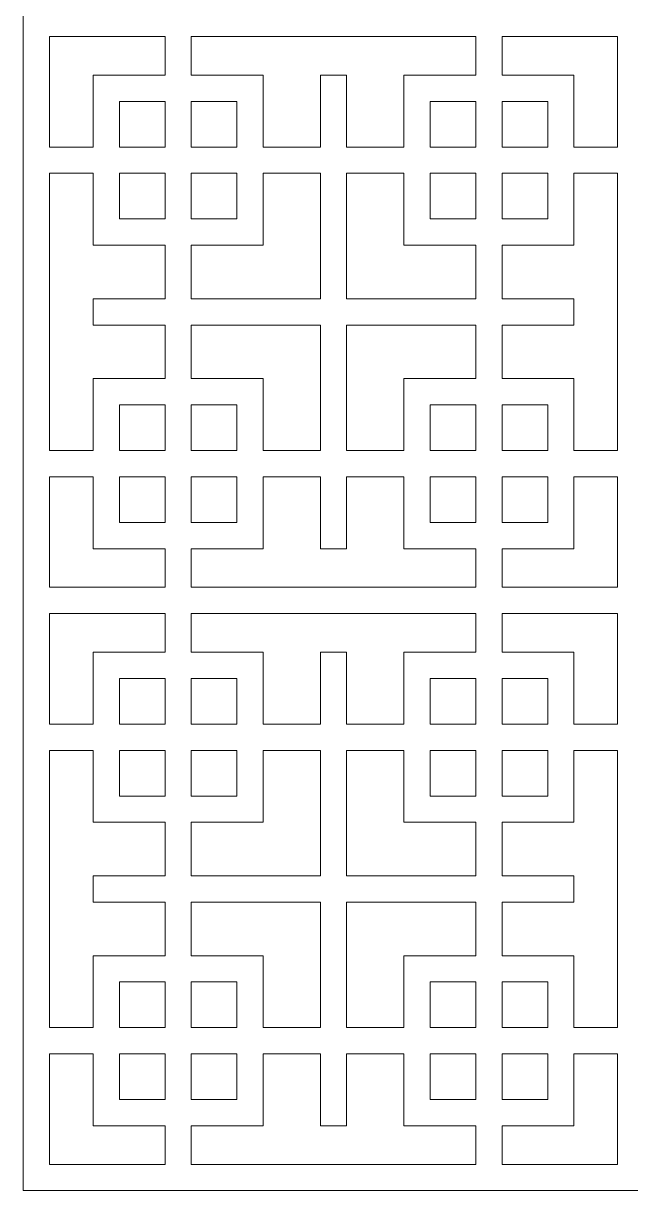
# Model space of a CAD drawing. Header units: centimetres. Extents: x -9.1 to 4.5, y -11.1 to 12.3.
# Drawn here: x -9.14 to -6.07, y -11.15 to -5.26 of the extents above; entities that cross this region are included whole.
import ezdxf

# ---------------------------------------------------------------- set-up
doc = ezdxf.new("R2010")
doc.units = ezdxf.units.CM
doc.header["$MEASUREMENT"] = 0
doc.layers.add('layer 1', color=7, linetype='Continuous')

msp = doc.modelspace()

# ---------------------------------------------------------------- linework, layer by layer
at = {"layer": 'layer 1', "color": 250, "lineweight": 9}
for points, knots in [([(-3.00204, -11.08839), (-3.00204, -11.08839), (-3.00204, -11.01742), (-3.00204, -11.01742), (-3.00204, -11.01742), (-3.00204, -11.01742), (-3.00204, -8.23555), (-3.00204, -8.23555), (-3.00204, -8.23555), (-3.00204, -8.23555), (-3.00204, -8.20024), (-3.00204, -8.20024), (-3.00204, -8.20024), (-3.00204, -8.20024), (-3.00204, -8.17408), (-3.00204, -8.17408), (-3.00204, -8.17408), (-3.00204, -8.17408), (-3.00204, -8.10311), (-3.00204, -8.10311), (-3.00204, -8.10311), (-3.00204, -8.10311), (-3.00204, -5.32124), (-3.00204, -5.32124), (-3.00204, -5.32124), (-3.00204, -5.32124), (-3.00204, -5.28593), (-3.00204, -5.28593), (-3.00204, -5.28593), (-3.00204, -5.28593), (-3.00204, -5.25977), (-3.00204, -5.25977), (-3.00204, -5.25977), (-3.00204, -5.25977), (-3.00204, -5.1888), (-3.00204, -5.1888), (-3.00204, -5.1888), (-3.00204, -5.1888), (-3.00204, -2.40694), (-3.00204, -2.40694), (-3.00204, -2.40694), (-3.00204, -2.40694), (-3.00204, -2.37162), (-3.00204, -2.37162), (-3.00204, -2.37162), (-3.00204, -2.37162), (-3.00204, -2.34547), (-3.00204, -2.34547), (-3.00204, -2.34547), (-3.00204, -2.34547), (-3.00204, -2.2745), (-3.00204, -2.2745), (-3.00204, -2.2745), (-3.00204, -2.2745), (-3.00204, 0.50737), (-3.00204, 0.50737), (-3.00204, 0.50737), (-3.00204, 0.50737), (-3.00204, 0.54268), (-3.00204, 0.54268), (-3.00204, 0.54268), (-3.00204, 0.54268), (-3.00204, 0.56884), (-3.00204, 0.56884), (-3.00204, 0.56884), (-3.00204, 0.56884), (-3.00204, 0.63981), (-3.00204, 0.63981), (-3.00204, 0.63981), (-3.00204, 0.63981), (-3.00204, 3.42168), (-3.00204, 3.42168), (-3.00204, 3.42168), (-3.00204, 3.42168), (-3.00204, 3.45699), (-3.00204, 3.45699), (-3.00204, 3.45699), (-3.00204, 3.45699), (-3.00204, 3.48315), (-3.00204, 3.48315), (-3.00204, 3.48315), (-3.00204, 3.48315), (-3.00204, 3.55412), (-3.00204, 3.55412), (-3.00204, 3.55412), (-3.00204, 3.55412), (-3.00204, 6.33599), (-3.00204, 6.33599), (-3.00204, 6.33599), (-3.00204, 6.33599), (-3.00204, 6.3713), (-3.00204, 6.3713), (-3.00204, 6.3713), (-3.00204, 6.3713), (-3.00204, 6.39745), (-3.00204, 6.39745), (-3.00204, 6.39745), (-3.00204, 6.39745), (-3.00204, 6.46843), (-3.00204, 6.46843), (-3.00204, 6.46843), (-3.00204, 6.46843), (-3.00204, 9.25029), (-3.00204, 9.25029), (-3.00204, 9.25029), (-3.00204, 9.25029), (-3.00204, 9.28561), (-3.00204, 9.28561), (-3.00204, 9.28561), (-3.00204, 9.28561), (-3.00204, 9.31176), (-3.00204, 9.31176), (-3.00204, 9.31176), (-3.00204, 9.31176), (-3.00204, 9.38273), (-3.00204, 9.38273), (-3.00204, 9.38273), (-3.00204, 9.38273), (-3.00204, 12.1646), (-3.00204, 12.1646), (-3.00204, 12.1646), (-3.00204, 12.1646), (-3.00204, 12.19991), (-3.00204, 12.19991), (-3.00204, 12.19991), (-3.00204, 12.19991), (-3.00204, 12.29704), (-3.00204, 12.29704), (-3.00204, 12.29704), (-3.00204, 12.29704), (-9.14166, 12.29704), (-9.14166, 12.29704), (-9.14166, 12.29704), (-9.14166, 12.29704), (-9.14166, 12.19991), (-9.14166, 12.19991), (-9.14166, 12.19991), (-9.14166, 12.19991), (-9.14166, 12.1646), (-9.14166, 12.1646), (-9.14166, 12.1646), (-9.14166, 12.1646), (-9.14166, 9.38273), (-9.14166, 9.38273), (-9.14166, 9.38273), (-9.14166, 9.38273), (-9.14166, 9.3638), (-9.14166, 9.3638), (-9.14166, 9.3638), (-9.14166, 9.3638), (-9.14166, 9.28561), (-9.14166, 9.28561), (-9.14166, 9.28561), (-9.14166, 9.28561), (-9.14166, 9.25029), (-9.14166, 9.25029), (-9.14166, 9.25029), (-9.14166, 9.25029), (-9.14166, 6.46843), (-9.14166, 6.46843), (-9.14166, 6.46843), (-9.14166, 6.46843), (-9.14166, 6.44949), (-9.14166, 6.44949), (-9.14166, 6.44949), (-9.14166, 6.44949), (-9.14166, 6.3713), (-9.14166, 6.3713), (-9.14166, 6.3713), (-9.14166, 6.3713), (-9.14166, 6.33599), (-9.14166, 6.33599), (-9.14166, 6.33599), (-9.14166, 6.33599), (-9.14166, 3.55412), (-9.14166, 3.55412), (-9.14166, 3.55412), (-9.14166, 3.55412), (-9.14166, 3.53518), (-9.14166, 3.53518), (-9.14166, 3.53518), (-9.14166, 3.53518), (-9.14166, 3.45699), (-9.14166, 3.45699), (-9.14166, 3.45699), (-9.14166, 3.45699), (-9.14166, 3.42168), (-9.14166, 3.42168), (-9.14166, 3.42168), (-9.14166, 3.42168), (-9.14166, 0.63981), (-9.14166, 0.63981), (-9.14166, 0.63981), (-9.14166, 0.63981), (-9.14166, 0.62088), (-9.14166, 0.62088), (-9.14166, 0.62088), (-9.14166, 0.62088), (-9.14166, 0.54268), (-9.14166, 0.54268), (-9.14166, 0.54268), (-9.14166, 0.54268), (-9.14166, 0.50737), (-9.14166, 0.50737), (-9.14166, 0.50737), (-9.14166, 0.50737), (-9.14166, -2.2745), (-9.14166, -2.2745), (-9.14166, -2.2745), (-9.14166, -2.2745), (-9.14166, -2.29343), (-9.14166, -2.29343), (-9.14166, -2.29343), (-9.14166, -2.29343), (-9.14166, -2.37162), (-9.14166, -2.37162), (-9.14166, -2.37162), (-9.14166, -2.37162), (-9.14166, -2.40694), (-9.14166, -2.40694), (-9.14166, -2.40694), (-9.14166, -2.40694), (-9.14166, -5.1888), (-9.14166, -5.1888), (-9.14166, -5.1888), (-9.14166, -5.1888), (-9.14166, -5.20774), (-9.14166, -5.20774), (-9.14166, -5.20774), (-9.14166, -5.20774), (-9.14166, -5.28593), (-9.14166, -5.28593), (-9.14166, -5.28593), (-9.14166, -5.28593), (-9.14166, -5.32124), (-9.14166, -5.32124), (-9.14166, -5.32124), (-9.14166, -5.32124), (-9.14166, -8.10311), (-9.14166, -8.10311), (-9.14166, -8.10311), (-9.14166, -8.10311), (-9.14166, -8.12204), (-9.14166, -8.12204), (-9.14166, -8.12204), (-9.14166, -8.12204), (-9.14166, -8.20024), (-9.14166, -8.20024), (-9.14166, -8.20024), (-9.14166, -8.20024), (-9.14166, -8.23555), (-9.14166, -8.23555), (-9.14166, -8.23555), (-9.14166, -8.23555), (-9.14166, -11.01742), (-9.14166, -11.01742), (-9.14166, -11.01742), (-9.14166, -11.01742), (-9.14166, -11.03635), (-9.14166, -11.03635), (-9.14166, -11.03635), (-9.14166, -11.03635), (-9.14166, -11.14986), (-9.14166, -11.14986), (-9.14166, -11.14986), (-9.14166, -11.14986), (-3.00204, -11.14986), (-3.00204, -11.14986), (-3.00204, -11.14986), (-3.00204, -11.14986), (-3.00204, -11.08839), (-3.00204, -11.08839)], [0, 0, 0, 0, 0.0144928, 0.0144928, 0.0144928, 0.0144928, 0.0289855, 0.0289855, 0.0289855, 0.0289855, 0.0434783, 0.0434783, 0.0434783, 0.0434783, 0.057971, 0.057971, 0.057971, 0.057971, 0.0724638, 0.0724638, 0.0724638, 0.0724638, 0.0869565, 0.0869565, 0.0869565, 0.0869565, 0.1014493, 0.1014493, 0.1014493, 0.1014493, 0.115942, 0.115942, 0.115942, 0.115942, 0.1304348, 0.1304348, 0.1304348, 0.1304348, 0.1449275, 0.1449275, 0.1449275, 0.1449275, 0.1594203, 0.1594203, 0.1594203, 0.1594203, 0.173913, 0.173913, 0.173913, 0.173913, 0.1884058, 0.1884058, 0.1884058, 0.1884058, 0.2028986, 0.2028986, 0.2028986, 0.2028986, 0.2173913, 0.2173913, 0.2173913, 0.2173913, 0.2318841, 0.2318841, 0.2318841, 0.2318841, 0.2463768, 0.2463768, 0.2463768, 0.2463768, 0.2608696, 0.2608696, 0.2608696, 0.2608696, 0.2753623, 0.2753623, 0.2753623, 0.2753623, 0.2898551, 0.2898551, 0.2898551, 0.2898551, 0.3043478, 0.3043478, 0.3043478, 0.3043478, 0.3188406, 0.3188406, 0.3188406, 0.3188406, 0.3333333, 0.3333333, 0.3333333, 0.3333333, 0.3478261, 0.3478261, 0.3478261, 0.3478261, 0.3623188, 0.3623188, 0.3623188, 0.3623188, 0.3768116, 0.3768116, 0.3768116, 0.3768116, 0.3913043, 0.3913043, 0.3913043, 0.3913043, 0.4057971, 0.4057971, 0.4057971, 0.4057971, 0.4202899, 0.4202899, 0.4202899, 0.4202899, 0.4347826, 0.4347826, 0.4347826, 0.4347826, 0.4492754, 0.4492754, 0.4492754, 0.4492754, 0.4637681, 0.4637681, 0.4637681, 0.4637681, 0.4782609, 0.4782609, 0.4782609, 0.4782609, 0.4927536, 0.4927536, 0.4927536, 0.4927536, 0.5072464, 0.5072464, 0.5072464, 0.5072464, 0.5217391, 0.5217391, 0.5217391, 0.5217391, 0.5362319, 0.5362319, 0.5362319, 0.5362319, 0.5507246, 0.5507246, 0.5507246, 0.5507246, 0.5652174, 0.5652174, 0.5652174, 0.5652174, 0.5797101, 0.5797101, 0.5797101, 0.5797101, 0.5942029, 0.5942029, 0.5942029, 0.5942029, 0.6086957, 0.6086957, 0.6086957, 0.6086957, 0.6231884, 0.6231884, 0.6231884, 0.6231884, 0.6376812, 0.6376812, 0.6376812, 0.6376812, 0.6521739, 0.6521739, 0.6521739, 0.6521739, 0.6666667, 0.6666667, 0.6666667, 0.6666667, 0.6811594, 0.6811594, 0.6811594, 0.6811594, 0.6956522, 0.6956522, 0.6956522, 0.6956522, 0.7101449, 0.7101449, 0.7101449, 0.7101449, 0.7246377, 0.7246377, 0.7246377, 0.7246377, 0.7391304, 0.7391304, 0.7391304, 0.7391304, 0.7536232, 0.7536232, 0.7536232, 0.7536232, 0.7681159, 0.7681159, 0.7681159, 0.7681159, 0.7826087, 0.7826087, 0.7826087, 0.7826087, 0.7971014, 0.7971014, 0.7971014, 0.7971014, 0.8115942, 0.8115942, 0.8115942, 0.8115942, 0.826087, 0.826087, 0.826087, 0.826087, 0.8405797, 0.8405797, 0.8405797, 0.8405797, 0.8550725, 0.8550725, 0.8550725, 0.8550725, 0.8695652, 0.8695652, 0.8695652, 0.8695652, 0.884058, 0.884058, 0.884058, 0.884058, 0.8985507, 0.8985507, 0.8985507, 0.8985507, 0.9130435, 0.9130435, 0.9130435, 0.9130435, 0.9275362, 0.9275362, 0.9275362, 0.9275362, 0.942029, 0.942029, 0.942029, 0.942029, 0.9565217, 0.9565217, 0.9565217, 0.9565217, 0.9710145, 0.9710145, 0.9710145, 0.9710145, 1, 1, 1, 1]), ([(-8.42524, -5.32124), (-8.42524, -5.32124), (-8.42524, -5.51646), (-8.42524, -5.51646), (-8.42524, -5.51646), (-8.42524, -5.51646), (-8.78834, -5.51646), (-8.78834, -5.51646), (-8.78834, -5.51646), (-8.78834, -5.51646), (-8.78834, -5.87957), (-8.78834, -5.87957), (-8.78834, -5.87957), (-8.78834, -5.87957), (-9.00922, -5.87957), (-9.00922, -5.87957), (-9.00922, -5.87957), (-9.00922, -5.87957), (-9.00922, -5.32124), (-9.00922, -5.32124), (-9.00922, -5.32124), (-9.00922, -5.32124), (-8.42524, -5.32124), (-8.42524, -5.32124)], [0, 0, 0, 0, 0.1428571, 0.1428571, 0.1428571, 0.1428571, 0.2857143, 0.2857143, 0.2857143, 0.2857143, 0.4285714, 0.4285714, 0.4285714, 0.4285714, 0.5714286, 0.5714286, 0.5714286, 0.5714286, 0.7142857, 0.7142857, 0.7142857, 0.7142857, 1, 1, 1, 1]), ([(-6.8545, -5.32124), (-6.8545, -5.32124), (-6.8545, -5.51646), (-6.8545, -5.51646), (-6.8545, -5.51646), (-6.8545, -5.51646), (-7.2176, -5.51646), (-7.2176, -5.51646), (-7.2176, -5.51646), (-7.2176, -5.51646), (-7.2176, -5.87957), (-7.2176, -5.87957), (-7.2176, -5.87957), (-7.2176, -5.87957), (-7.50743, -5.87957), (-7.50743, -5.87957), (-7.50743, -5.87957), (-7.50743, -5.87957), (-7.50743, -5.51646), (-7.50743, -5.51646), (-7.50743, -5.51646), (-7.50743, -5.51646), (-7.63987, -5.51646), (-7.63987, -5.51646), (-7.63987, -5.51646), (-7.63987, -5.51646), (-7.63987, -5.87957), (-7.63987, -5.87957), (-7.63987, -5.87957), (-7.63987, -5.87957), (-7.92969, -5.87957), (-7.92969, -5.87957), (-7.92969, -5.87957), (-7.92969, -5.87957), (-7.92969, -5.51646), (-7.92969, -5.51646), (-7.92969, -5.51646), (-7.92969, -5.51646), (-8.2928, -5.51646), (-8.2928, -5.51646), (-8.2928, -5.51646), (-8.2928, -5.51646), (-8.2928, -5.32124), (-8.2928, -5.32124), (-8.2928, -5.32124), (-8.2928, -5.32124), (-6.8545, -5.32124), (-6.8545, -5.32124)], [0, 0, 0, 0, 0.0769231, 0.0769231, 0.0769231, 0.0769231, 0.1538462, 0.1538462, 0.1538462, 0.1538462, 0.2307692, 0.2307692, 0.2307692, 0.2307692, 0.3076923, 0.3076923, 0.3076923, 0.3076923, 0.3846154, 0.3846154, 0.3846154, 0.3846154, 0.4615385, 0.4615385, 0.4615385, 0.4615385, 0.5384615, 0.5384615, 0.5384615, 0.5384615, 0.6153846, 0.6153846, 0.6153846, 0.6153846, 0.6923077, 0.6923077, 0.6923077, 0.6923077, 0.7692308, 0.7692308, 0.7692308, 0.7692308, 0.8461538, 0.8461538, 0.8461538, 0.8461538, 1, 1, 1, 1]), ([(-6.13807, -5.32124), (-6.13807, -5.32124), (-6.13807, -5.87957), (-6.13807, -5.87957), (-6.13807, -5.87957), (-6.13807, -5.87957), (-6.35896, -5.87957), (-6.35896, -5.87957), (-6.35896, -5.87957), (-6.35896, -5.87957), (-6.35896, -5.51646), (-6.35896, -5.51646), (-6.35896, -5.51646), (-6.35896, -5.51646), (-6.72206, -5.51646), (-6.72206, -5.51646), (-6.72206, -5.51646), (-6.72206, -5.51646), (-6.72206, -5.32124), (-6.72206, -5.32124), (-6.72206, -5.32124), (-6.72206, -5.32124), (-6.13807, -5.32124), (-6.13807, -5.32124)], [0, 0, 0, 0, 0.1428571, 0.1428571, 0.1428571, 0.1428571, 0.2857143, 0.2857143, 0.2857143, 0.2857143, 0.4285714, 0.4285714, 0.4285714, 0.4285714, 0.5714286, 0.5714286, 0.5714286, 0.5714286, 0.7142857, 0.7142857, 0.7142857, 0.7142857, 1, 1, 1, 1]), ([(-8.42524, -5.6489), (-8.42524, -5.6489), (-8.42524, -5.87957), (-8.42524, -5.87957), (-8.42524, -5.87957), (-8.42524, -5.87957), (-8.6559, -5.87957), (-8.6559, -5.87957), (-8.6559, -5.87957), (-8.6559, -5.87957), (-8.6559, -5.6489), (-8.6559, -5.6489), (-8.6559, -5.6489), (-8.6559, -5.6489), (-8.42524, -5.6489), (-8.42524, -5.6489)], [0, 0, 0, 0, 0.2, 0.2, 0.2, 0.2, 0.4, 0.4, 0.4, 0.4, 0.6, 0.6, 0.6, 0.6, 1, 1, 1, 1]), ([(-8.2928, -5.87957), (-8.2928, -5.87957), (-8.2928, -5.6489), (-8.2928, -5.6489), (-8.2928, -5.6489), (-8.2928, -5.6489), (-8.06213, -5.6489), (-8.06213, -5.6489), (-8.06213, -5.6489), (-8.06213, -5.6489), (-8.06213, -5.87957), (-8.06213, -5.87957), (-8.06213, -5.87957), (-8.06213, -5.87957), (-8.2928, -5.87957), (-8.2928, -5.87957)], [0, 0, 0, 0, 0.2, 0.2, 0.2, 0.2, 0.4, 0.4, 0.4, 0.4, 0.6, 0.6, 0.6, 0.6, 1, 1, 1, 1]), ([(-6.8545, -5.87957), (-6.8545, -5.87957), (-7.08516, -5.87957), (-7.08516, -5.87957), (-7.08516, -5.87957), (-7.08516, -5.87957), (-7.08516, -5.6489), (-7.08516, -5.6489), (-7.08516, -5.6489), (-7.08516, -5.6489), (-6.8545, -5.6489), (-6.8545, -5.6489), (-6.8545, -5.6489), (-6.8545, -5.6489), (-6.8545, -5.87957), (-6.8545, -5.87957)], [0, 0, 0, 0, 0.2, 0.2, 0.2, 0.2, 0.4, 0.4, 0.4, 0.4, 0.6, 0.6, 0.6, 0.6, 1, 1, 1, 1]), ([(-6.4914, -5.87957), (-6.4914, -5.87957), (-6.72206, -5.87957), (-6.72206, -5.87957), (-6.72206, -5.87957), (-6.72206, -5.87957), (-6.72206, -5.6489), (-6.72206, -5.6489), (-6.72206, -5.6489), (-6.72206, -5.6489), (-6.4914, -5.6489), (-6.4914, -5.6489), (-6.4914, -5.6489), (-6.4914, -5.6489), (-6.4914, -5.87957), (-6.4914, -5.87957)], [0, 0, 0, 0, 0.2, 0.2, 0.2, 0.2, 0.4, 0.4, 0.4, 0.4, 0.6, 0.6, 0.6, 0.6, 1, 1, 1, 1]), ([(-9.00922, -6.01201), (-9.00922, -6.01201), (-8.78834, -6.01201), (-8.78834, -6.01201), (-8.78834, -6.01201), (-8.78834, -6.01201), (-8.78834, -6.37511), (-8.78834, -6.37511), (-8.78834, -6.37511), (-8.78834, -6.37511), (-8.42524, -6.37511), (-8.42524, -6.37511), (-8.42524, -6.37511), (-8.42524, -6.37511), (-8.42524, -6.64596), (-8.42524, -6.64596), (-8.42524, -6.64596), (-8.42524, -6.64596), (-8.78834, -6.64596), (-8.78834, -6.64596), (-8.78834, -6.64596), (-8.78834, -6.64596), (-8.78834, -6.7784), (-8.78834, -6.7784), (-8.78834, -6.7784), (-8.78834, -6.7784), (-8.42524, -6.7784), (-8.42524, -6.7784), (-8.42524, -6.7784), (-8.42524, -6.7784), (-8.42524, -7.04925), (-8.42524, -7.04925), (-8.42524, -7.04925), (-8.42524, -7.04925), (-8.78834, -7.04925), (-8.78834, -7.04925), (-8.78834, -7.04925), (-8.78834, -7.04925), (-8.78834, -7.41234), (-8.78834, -7.41234), (-8.78834, -7.41234), (-8.78834, -7.41234), (-9.00922, -7.41234), (-9.00922, -7.41234), (-9.00922, -7.41234), (-9.00922, -7.41234), (-9.00922, -6.01201), (-9.00922, -6.01201)], [0, 0, 0, 0, 0.0769231, 0.0769231, 0.0769231, 0.0769231, 0.1538462, 0.1538462, 0.1538462, 0.1538462, 0.2307692, 0.2307692, 0.2307692, 0.2307692, 0.3076923, 0.3076923, 0.3076923, 0.3076923, 0.3846154, 0.3846154, 0.3846154, 0.3846154, 0.4615385, 0.4615385, 0.4615385, 0.4615385, 0.5384615, 0.5384615, 0.5384615, 0.5384615, 0.6153846, 0.6153846, 0.6153846, 0.6153846, 0.6923077, 0.6923077, 0.6923077, 0.6923077, 0.7692308, 0.7692308, 0.7692308, 0.7692308, 0.8461538, 0.8461538, 0.8461538, 0.8461538, 1, 1, 1, 1]), ([(-8.42524, -6.01201), (-8.42524, -6.01201), (-8.42524, -6.24267), (-8.42524, -6.24267), (-8.42524, -6.24267), (-8.42524, -6.24267), (-8.6559, -6.24267), (-8.6559, -6.24267), (-8.6559, -6.24267), (-8.6559, -6.24267), (-8.6559, -6.01201), (-8.6559, -6.01201), (-8.6559, -6.01201), (-8.6559, -6.01201), (-8.42524, -6.01201), (-8.42524, -6.01201)], [0, 0, 0, 0, 0.2, 0.2, 0.2, 0.2, 0.4, 0.4, 0.4, 0.4, 0.6, 0.6, 0.6, 0.6, 1, 1, 1, 1]), ([(-7.63987, -6.64596), (-7.63987, -6.64596), (-7.63987, -6.01201), (-7.63987, -6.01201), (-7.63987, -6.01201), (-7.63987, -6.01201), (-7.92969, -6.01201), (-7.92969, -6.01201), (-7.92969, -6.01201), (-7.92969, -6.01201), (-7.92969, -6.37511), (-7.92969, -6.37511), (-7.92969, -6.37511), (-7.92969, -6.37511), (-8.2928, -6.37511), (-8.2928, -6.37511), (-8.2928, -6.37511), (-8.2928, -6.37511), (-8.2928, -6.64596), (-8.2928, -6.64596), (-8.2928, -6.64596), (-8.2928, -6.64596), (-7.63987, -6.64596), (-7.63987, -6.64596)], [0, 0, 0, 0, 0.1428571, 0.1428571, 0.1428571, 0.1428571, 0.2857143, 0.2857143, 0.2857143, 0.2857143, 0.4285714, 0.4285714, 0.4285714, 0.4285714, 0.5714286, 0.5714286, 0.5714286, 0.5714286, 0.7142857, 0.7142857, 0.7142857, 0.7142857, 1, 1, 1, 1]), ([(-8.2928, -6.24267), (-8.2928, -6.24267), (-8.2928, -6.01201), (-8.2928, -6.01201), (-8.2928, -6.01201), (-8.2928, -6.01201), (-8.06213, -6.01201), (-8.06213, -6.01201), (-8.06213, -6.01201), (-8.06213, -6.01201), (-8.06213, -6.24267), (-8.06213, -6.24267), (-8.06213, -6.24267), (-8.06213, -6.24267), (-8.2928, -6.24267), (-8.2928, -6.24267)], [0, 0, 0, 0, 0.2, 0.2, 0.2, 0.2, 0.4, 0.4, 0.4, 0.4, 0.6, 0.6, 0.6, 0.6, 1, 1, 1, 1]), ([(-7.50743, -6.01201), (-7.50743, -6.01201), (-7.50743, -6.64596), (-7.50743, -6.64596), (-7.50743, -6.64596), (-7.50743, -6.64596), (-6.8545, -6.64596), (-6.8545, -6.64596), (-6.8545, -6.64596), (-6.8545, -6.64596), (-6.8545, -6.37511), (-6.8545, -6.37511), (-6.8545, -6.37511), (-6.8545, -6.37511), (-7.2176, -6.37511), (-7.2176, -6.37511), (-7.2176, -6.37511), (-7.2176, -6.37511), (-7.2176, -6.01201), (-7.2176, -6.01201), (-7.2176, -6.01201), (-7.2176, -6.01201), (-7.50743, -6.01201), (-7.50743, -6.01201)], [0, 0, 0, 0, 0.1428571, 0.1428571, 0.1428571, 0.1428571, 0.2857143, 0.2857143, 0.2857143, 0.2857143, 0.4285714, 0.4285714, 0.4285714, 0.4285714, 0.5714286, 0.5714286, 0.5714286, 0.5714286, 0.7142857, 0.7142857, 0.7142857, 0.7142857, 1, 1, 1, 1]), ([(-7.08516, -6.01201), (-7.08516, -6.01201), (-6.8545, -6.01201), (-6.8545, -6.01201), (-6.8545, -6.01201), (-6.8545, -6.01201), (-6.8545, -6.24267), (-6.8545, -6.24267), (-6.8545, -6.24267), (-6.8545, -6.24267), (-7.08516, -6.24267), (-7.08516, -6.24267), (-7.08516, -6.24267), (-7.08516, -6.24267), (-7.08516, -6.01201), (-7.08516, -6.01201)], [0, 0, 0, 0, 0.2, 0.2, 0.2, 0.2, 0.4, 0.4, 0.4, 0.4, 0.6, 0.6, 0.6, 0.6, 1, 1, 1, 1]), ([(-6.13807, -7.41234), (-6.13807, -7.41234), (-6.35896, -7.41234), (-6.35896, -7.41234), (-6.35896, -7.41234), (-6.35896, -7.41234), (-6.35896, -7.04925), (-6.35896, -7.04925), (-6.35896, -7.04925), (-6.35896, -7.04925), (-6.72206, -7.04925), (-6.72206, -7.04925), (-6.72206, -7.04925), (-6.72206, -7.04925), (-6.72206, -6.7784), (-6.72206, -6.7784), (-6.72206, -6.7784), (-6.72206, -6.7784), (-6.35896, -6.7784), (-6.35896, -6.7784), (-6.35896, -6.7784), (-6.35896, -6.7784), (-6.35896, -6.64596), (-6.35896, -6.64596), (-6.35896, -6.64596), (-6.35896, -6.64596), (-6.72206, -6.64596), (-6.72206, -6.64596), (-6.72206, -6.64596), (-6.72206, -6.64596), (-6.72206, -6.37511), (-6.72206, -6.37511), (-6.72206, -6.37511), (-6.72206, -6.37511), (-6.35896, -6.37511), (-6.35896, -6.37511), (-6.35896, -6.37511), (-6.35896, -6.37511), (-6.35896, -6.01201), (-6.35896, -6.01201), (-6.35896, -6.01201), (-6.35896, -6.01201), (-6.13807, -6.01201), (-6.13807, -6.01201), (-6.13807, -6.01201), (-6.13807, -6.01201), (-6.13807, -7.41234), (-6.13807, -7.41234)], [0, 0, 0, 0, 0.0769231, 0.0769231, 0.0769231, 0.0769231, 0.1538462, 0.1538462, 0.1538462, 0.1538462, 0.2307692, 0.2307692, 0.2307692, 0.2307692, 0.3076923, 0.3076923, 0.3076923, 0.3076923, 0.3846154, 0.3846154, 0.3846154, 0.3846154, 0.4615385, 0.4615385, 0.4615385, 0.4615385, 0.5384615, 0.5384615, 0.5384615, 0.5384615, 0.6153846, 0.6153846, 0.6153846, 0.6153846, 0.6923077, 0.6923077, 0.6923077, 0.6923077, 0.7692308, 0.7692308, 0.7692308, 0.7692308, 0.8461538, 0.8461538, 0.8461538, 0.8461538, 1, 1, 1, 1]), ([(-6.72206, -6.01201), (-6.72206, -6.01201), (-6.4914, -6.01201), (-6.4914, -6.01201), (-6.4914, -6.01201), (-6.4914, -6.01201), (-6.4914, -6.24267), (-6.4914, -6.24267), (-6.4914, -6.24267), (-6.4914, -6.24267), (-6.72206, -6.24267), (-6.72206, -6.24267), (-6.72206, -6.24267), (-6.72206, -6.24267), (-6.72206, -6.01201), (-6.72206, -6.01201)], [0, 0, 0, 0, 0.2, 0.2, 0.2, 0.2, 0.4, 0.4, 0.4, 0.4, 0.6, 0.6, 0.6, 0.6, 1, 1, 1, 1]), ([(-7.63987, -7.41234), (-7.63987, -7.41234), (-7.63987, -6.7784), (-7.63987, -6.7784), (-7.63987, -6.7784), (-7.63987, -6.7784), (-8.2928, -6.7784), (-8.2928, -6.7784), (-8.2928, -6.7784), (-8.2928, -6.7784), (-8.2928, -7.04925), (-8.2928, -7.04925), (-8.2928, -7.04925), (-8.2928, -7.04925), (-7.92969, -7.04925), (-7.92969, -7.04925), (-7.92969, -7.04925), (-7.92969, -7.04925), (-7.92969, -7.41234), (-7.92969, -7.41234), (-7.92969, -7.41234), (-7.92969, -7.41234), (-7.63987, -7.41234), (-7.63987, -7.41234)], [0, 0, 0, 0, 0.1428571, 0.1428571, 0.1428571, 0.1428571, 0.2857143, 0.2857143, 0.2857143, 0.2857143, 0.4285714, 0.4285714, 0.4285714, 0.4285714, 0.5714286, 0.5714286, 0.5714286, 0.5714286, 0.7142857, 0.7142857, 0.7142857, 0.7142857, 1, 1, 1, 1]), ([(-7.50743, -6.7784), (-7.50743, -6.7784), (-7.50743, -7.41234), (-7.50743, -7.41234), (-7.50743, -7.41234), (-7.50743, -7.41234), (-7.2176, -7.41234), (-7.2176, -7.41234), (-7.2176, -7.41234), (-7.2176, -7.41234), (-7.2176, -7.04925), (-7.2176, -7.04925), (-7.2176, -7.04925), (-7.2176, -7.04925), (-6.8545, -7.04925), (-6.8545, -7.04925), (-6.8545, -7.04925), (-6.8545, -7.04925), (-6.8545, -6.7784), (-6.8545, -6.7784), (-6.8545, -6.7784), (-6.8545, -6.7784), (-7.50743, -6.7784), (-7.50743, -6.7784)], [0, 0, 0, 0, 0.1428571, 0.1428571, 0.1428571, 0.1428571, 0.2857143, 0.2857143, 0.2857143, 0.2857143, 0.4285714, 0.4285714, 0.4285714, 0.4285714, 0.5714286, 0.5714286, 0.5714286, 0.5714286, 0.7142857, 0.7142857, 0.7142857, 0.7142857, 1, 1, 1, 1]), ([(-8.42524, -7.41234), (-8.42524, -7.41234), (-8.42524, -7.18169), (-8.42524, -7.18169), (-8.42524, -7.18169), (-8.42524, -7.18169), (-8.6559, -7.18169), (-8.6559, -7.18169), (-8.6559, -7.18169), (-8.6559, -7.18169), (-8.6559, -7.41234), (-8.6559, -7.41234), (-8.6559, -7.41234), (-8.6559, -7.41234), (-8.42524, -7.41234), (-8.42524, -7.41234)], [0, 0, 0, 0, 0.2, 0.2, 0.2, 0.2, 0.4, 0.4, 0.4, 0.4, 0.6, 0.6, 0.6, 0.6, 1, 1, 1, 1]), ([(-8.2928, -7.18169), (-8.2928, -7.18169), (-8.2928, -7.41234), (-8.2928, -7.41234), (-8.2928, -7.41234), (-8.2928, -7.41234), (-8.06213, -7.41234), (-8.06213, -7.41234), (-8.06213, -7.41234), (-8.06213, -7.41234), (-8.06213, -7.18169), (-8.06213, -7.18169), (-8.06213, -7.18169), (-8.06213, -7.18169), (-8.2928, -7.18169), (-8.2928, -7.18169)], [0, 0, 0, 0, 0.2, 0.2, 0.2, 0.2, 0.4, 0.4, 0.4, 0.4, 0.6, 0.6, 0.6, 0.6, 1, 1, 1, 1]), ([(-6.8545, -7.41234), (-6.8545, -7.41234), (-7.08516, -7.41234), (-7.08516, -7.41234), (-7.08516, -7.41234), (-7.08516, -7.41234), (-7.08516, -7.18169), (-7.08516, -7.18169), (-7.08516, -7.18169), (-7.08516, -7.18169), (-6.8545, -7.18169), (-6.8545, -7.18169), (-6.8545, -7.18169), (-6.8545, -7.18169), (-6.8545, -7.41234), (-6.8545, -7.41234)], [0, 0, 0, 0, 0.2, 0.2, 0.2, 0.2, 0.4, 0.4, 0.4, 0.4, 0.6, 0.6, 0.6, 0.6, 1, 1, 1, 1]), ([(-6.4914, -7.41234), (-6.4914, -7.41234), (-6.72206, -7.41234), (-6.72206, -7.41234), (-6.72206, -7.41234), (-6.72206, -7.41234), (-6.72206, -7.18169), (-6.72206, -7.18169), (-6.72206, -7.18169), (-6.72206, -7.18169), (-6.4914, -7.18169), (-6.4914, -7.18169), (-6.4914, -7.18169), (-6.4914, -7.18169), (-6.4914, -7.41234), (-6.4914, -7.41234)], [0, 0, 0, 0, 0.2, 0.2, 0.2, 0.2, 0.4, 0.4, 0.4, 0.4, 0.6, 0.6, 0.6, 0.6, 1, 1, 1, 1]), ([(-8.78834, -7.90789), (-8.78834, -7.90789), (-8.42524, -7.90789), (-8.42524, -7.90789), (-8.42524, -7.90789), (-8.42524, -7.90789), (-8.42524, -8.10311), (-8.42524, -8.10311), (-8.42524, -8.10311), (-8.42524, -8.10311), (-9.00922, -8.10311), (-9.00922, -8.10311), (-9.00922, -8.10311), (-9.00922, -8.10311), (-9.00922, -7.54479), (-9.00922, -7.54479), (-9.00922, -7.54479), (-9.00922, -7.54479), (-8.78834, -7.54479), (-8.78834, -7.54479), (-8.78834, -7.54479), (-8.78834, -7.54479), (-8.78834, -7.90789), (-8.78834, -7.90789)], [0, 0, 0, 0, 0.1428571, 0.1428571, 0.1428571, 0.1428571, 0.2857143, 0.2857143, 0.2857143, 0.2857143, 0.4285714, 0.4285714, 0.4285714, 0.4285714, 0.5714286, 0.5714286, 0.5714286, 0.5714286, 0.7142857, 0.7142857, 0.7142857, 0.7142857, 1, 1, 1, 1]), ([(-8.42524, -7.77545), (-8.42524, -7.77545), (-8.42524, -7.54479), (-8.42524, -7.54479), (-8.42524, -7.54479), (-8.42524, -7.54479), (-8.6559, -7.54479), (-8.6559, -7.54479), (-8.6559, -7.54479), (-8.6559, -7.54479), (-8.6559, -7.77545), (-8.6559, -7.77545), (-8.6559, -7.77545), (-8.6559, -7.77545), (-8.42524, -7.77545), (-8.42524, -7.77545)], [0, 0, 0, 0, 0.2, 0.2, 0.2, 0.2, 0.4, 0.4, 0.4, 0.4, 0.6, 0.6, 0.6, 0.6, 1, 1, 1, 1]), ([(-8.2928, -8.10311), (-8.2928, -8.10311), (-8.2928, -7.90789), (-8.2928, -7.90789), (-8.2928, -7.90789), (-8.2928, -7.90789), (-7.92969, -7.90789), (-7.92969, -7.90789), (-7.92969, -7.90789), (-7.92969, -7.90789), (-7.92969, -7.54479), (-7.92969, -7.54479), (-7.92969, -7.54479), (-7.92969, -7.54479), (-7.63987, -7.54479), (-7.63987, -7.54479), (-7.63987, -7.54479), (-7.63987, -7.54479), (-7.63987, -7.90789), (-7.63987, -7.90789), (-7.63987, -7.90789), (-7.63987, -7.90789), (-7.50743, -7.90789), (-7.50743, -7.90789), (-7.50743, -7.90789), (-7.50743, -7.90789), (-7.50743, -7.54479), (-7.50743, -7.54479), (-7.50743, -7.54479), (-7.50743, -7.54479), (-7.2176, -7.54479), (-7.2176, -7.54479), (-7.2176, -7.54479), (-7.2176, -7.54479), (-7.2176, -7.90789), (-7.2176, -7.90789), (-7.2176, -7.90789), (-7.2176, -7.90789), (-6.8545, -7.90789), (-6.8545, -7.90789), (-6.8545, -7.90789), (-6.8545, -7.90789), (-6.8545, -8.10311), (-6.8545, -8.10311), (-6.8545, -8.10311), (-6.8545, -8.10311), (-8.2928, -8.10311), (-8.2928, -8.10311)], [0, 0, 0, 0, 0.0769231, 0.0769231, 0.0769231, 0.0769231, 0.1538462, 0.1538462, 0.1538462, 0.1538462, 0.2307692, 0.2307692, 0.2307692, 0.2307692, 0.3076923, 0.3076923, 0.3076923, 0.3076923, 0.3846154, 0.3846154, 0.3846154, 0.3846154, 0.4615385, 0.4615385, 0.4615385, 0.4615385, 0.5384615, 0.5384615, 0.5384615, 0.5384615, 0.6153846, 0.6153846, 0.6153846, 0.6153846, 0.6923077, 0.6923077, 0.6923077, 0.6923077, 0.7692308, 0.7692308, 0.7692308, 0.7692308, 0.8461538, 0.8461538, 0.8461538, 0.8461538, 1, 1, 1, 1]), ([(-8.2928, -7.54479), (-8.2928, -7.54479), (-8.2928, -7.77545), (-8.2928, -7.77545), (-8.2928, -7.77545), (-8.2928, -7.77545), (-8.06213, -7.77545), (-8.06213, -7.77545), (-8.06213, -7.77545), (-8.06213, -7.77545), (-8.06213, -7.54479), (-8.06213, -7.54479), (-8.06213, -7.54479), (-8.06213, -7.54479), (-8.2928, -7.54479), (-8.2928, -7.54479)], [0, 0, 0, 0, 0.2, 0.2, 0.2, 0.2, 0.4, 0.4, 0.4, 0.4, 0.6, 0.6, 0.6, 0.6, 1, 1, 1, 1]), ([(-7.08516, -7.54479), (-7.08516, -7.54479), (-6.8545, -7.54479), (-6.8545, -7.54479), (-6.8545, -7.54479), (-6.8545, -7.54479), (-6.8545, -7.77545), (-6.8545, -7.77545), (-6.8545, -7.77545), (-6.8545, -7.77545), (-7.08516, -7.77545), (-7.08516, -7.77545), (-7.08516, -7.77545), (-7.08516, -7.77545), (-7.08516, -7.54479), (-7.08516, -7.54479)], [0, 0, 0, 0, 0.2, 0.2, 0.2, 0.2, 0.4, 0.4, 0.4, 0.4, 0.6, 0.6, 0.6, 0.6, 1, 1, 1, 1]), ([(-6.72206, -8.10311), (-6.72206, -8.10311), (-6.72206, -7.90789), (-6.72206, -7.90789), (-6.72206, -7.90789), (-6.72206, -7.90789), (-6.35896, -7.90789), (-6.35896, -7.90789), (-6.35896, -7.90789), (-6.35896, -7.90789), (-6.35896, -7.54479), (-6.35896, -7.54479), (-6.35896, -7.54479), (-6.35896, -7.54479), (-6.13807, -7.54479), (-6.13807, -7.54479), (-6.13807, -7.54479), (-6.13807, -7.54479), (-6.13807, -8.10311), (-6.13807, -8.10311), (-6.13807, -8.10311), (-6.13807, -8.10311), (-6.72206, -8.10311), (-6.72206, -8.10311)], [0, 0, 0, 0, 0.1428571, 0.1428571, 0.1428571, 0.1428571, 0.2857143, 0.2857143, 0.2857143, 0.2857143, 0.4285714, 0.4285714, 0.4285714, 0.4285714, 0.5714286, 0.5714286, 0.5714286, 0.5714286, 0.7142857, 0.7142857, 0.7142857, 0.7142857, 1, 1, 1, 1]), ([(-6.72206, -7.54479), (-6.72206, -7.54479), (-6.4914, -7.54479), (-6.4914, -7.54479), (-6.4914, -7.54479), (-6.4914, -7.54479), (-6.4914, -7.77545), (-6.4914, -7.77545), (-6.4914, -7.77545), (-6.4914, -7.77545), (-6.72206, -7.77545), (-6.72206, -7.77545), (-6.72206, -7.77545), (-6.72206, -7.77545), (-6.72206, -7.54479), (-6.72206, -7.54479)], [0, 0, 0, 0, 0.2, 0.2, 0.2, 0.2, 0.4, 0.4, 0.4, 0.4, 0.6, 0.6, 0.6, 0.6, 1, 1, 1, 1]), ([(-8.42524, -8.23555), (-8.42524, -8.23555), (-8.42524, -8.43077), (-8.42524, -8.43077), (-8.42524, -8.43077), (-8.42524, -8.43077), (-8.78834, -8.43077), (-8.78834, -8.43077), (-8.78834, -8.43077), (-8.78834, -8.43077), (-8.78834, -8.79388), (-8.78834, -8.79388), (-8.78834, -8.79388), (-8.78834, -8.79388), (-9.00922, -8.79388), (-9.00922, -8.79388), (-9.00922, -8.79388), (-9.00922, -8.79388), (-9.00922, -8.23555), (-9.00922, -8.23555), (-9.00922, -8.23555), (-9.00922, -8.23555), (-8.42524, -8.23555), (-8.42524, -8.23555)], [0, 0, 0, 0, 0.1428571, 0.1428571, 0.1428571, 0.1428571, 0.2857143, 0.2857143, 0.2857143, 0.2857143, 0.4285714, 0.4285714, 0.4285714, 0.4285714, 0.5714286, 0.5714286, 0.5714286, 0.5714286, 0.7142857, 0.7142857, 0.7142857, 0.7142857, 1, 1, 1, 1]), ([(-6.8545, -8.23555), (-6.8545, -8.23555), (-6.8545, -8.43077), (-6.8545, -8.43077), (-6.8545, -8.43077), (-6.8545, -8.43077), (-7.2176, -8.43077), (-7.2176, -8.43077), (-7.2176, -8.43077), (-7.2176, -8.43077), (-7.2176, -8.79388), (-7.2176, -8.79388), (-7.2176, -8.79388), (-7.2176, -8.79388), (-7.50743, -8.79388), (-7.50743, -8.79388), (-7.50743, -8.79388), (-7.50743, -8.79388), (-7.50743, -8.43077), (-7.50743, -8.43077), (-7.50743, -8.43077), (-7.50743, -8.43077), (-7.63987, -8.43077), (-7.63987, -8.43077), (-7.63987, -8.43077), (-7.63987, -8.43077), (-7.63987, -8.79388), (-7.63987, -8.79388), (-7.63987, -8.79388), (-7.63987, -8.79388), (-7.92969, -8.79388), (-7.92969, -8.79388), (-7.92969, -8.79388), (-7.92969, -8.79388), (-7.92969, -8.43077), (-7.92969, -8.43077), (-7.92969, -8.43077), (-7.92969, -8.43077), (-8.2928, -8.43077), (-8.2928, -8.43077), (-8.2928, -8.43077), (-8.2928, -8.43077), (-8.2928, -8.23555), (-8.2928, -8.23555), (-8.2928, -8.23555), (-8.2928, -8.23555), (-6.8545, -8.23555), (-6.8545, -8.23555)], [0, 0, 0, 0, 0.0769231, 0.0769231, 0.0769231, 0.0769231, 0.1538462, 0.1538462, 0.1538462, 0.1538462, 0.2307692, 0.2307692, 0.2307692, 0.2307692, 0.3076923, 0.3076923, 0.3076923, 0.3076923, 0.3846154, 0.3846154, 0.3846154, 0.3846154, 0.4615385, 0.4615385, 0.4615385, 0.4615385, 0.5384615, 0.5384615, 0.5384615, 0.5384615, 0.6153846, 0.6153846, 0.6153846, 0.6153846, 0.6923077, 0.6923077, 0.6923077, 0.6923077, 0.7692308, 0.7692308, 0.7692308, 0.7692308, 0.8461538, 0.8461538, 0.8461538, 0.8461538, 1, 1, 1, 1]), ([(-6.13807, -8.23555), (-6.13807, -8.23555), (-6.13807, -8.79388), (-6.13807, -8.79388), (-6.13807, -8.79388), (-6.13807, -8.79388), (-6.35896, -8.79388), (-6.35896, -8.79388), (-6.35896, -8.79388), (-6.35896, -8.79388), (-6.35896, -8.43077), (-6.35896, -8.43077), (-6.35896, -8.43077), (-6.35896, -8.43077), (-6.72206, -8.43077), (-6.72206, -8.43077), (-6.72206, -8.43077), (-6.72206, -8.43077), (-6.72206, -8.23555), (-6.72206, -8.23555), (-6.72206, -8.23555), (-6.72206, -8.23555), (-6.13807, -8.23555), (-6.13807, -8.23555)], [0, 0, 0, 0, 0.1428571, 0.1428571, 0.1428571, 0.1428571, 0.2857143, 0.2857143, 0.2857143, 0.2857143, 0.4285714, 0.4285714, 0.4285714, 0.4285714, 0.5714286, 0.5714286, 0.5714286, 0.5714286, 0.7142857, 0.7142857, 0.7142857, 0.7142857, 1, 1, 1, 1]), ([(-8.42524, -8.56321), (-8.42524, -8.56321), (-8.42524, -8.79388), (-8.42524, -8.79388), (-8.42524, -8.79388), (-8.42524, -8.79388), (-8.6559, -8.79388), (-8.6559, -8.79388), (-8.6559, -8.79388), (-8.6559, -8.79388), (-8.6559, -8.56321), (-8.6559, -8.56321), (-8.6559, -8.56321), (-8.6559, -8.56321), (-8.42524, -8.56321), (-8.42524, -8.56321)], [0, 0, 0, 0, 0.2, 0.2, 0.2, 0.2, 0.4, 0.4, 0.4, 0.4, 0.6, 0.6, 0.6, 0.6, 1, 1, 1, 1]), ([(-8.2928, -8.79388), (-8.2928, -8.79388), (-8.2928, -8.56321), (-8.2928, -8.56321), (-8.2928, -8.56321), (-8.2928, -8.56321), (-8.06213, -8.56321), (-8.06213, -8.56321), (-8.06213, -8.56321), (-8.06213, -8.56321), (-8.06213, -8.79388), (-8.06213, -8.79388), (-8.06213, -8.79388), (-8.06213, -8.79388), (-8.2928, -8.79388), (-8.2928, -8.79388)], [0, 0, 0, 0, 0.2, 0.2, 0.2, 0.2, 0.4, 0.4, 0.4, 0.4, 0.6, 0.6, 0.6, 0.6, 1, 1, 1, 1]), ([(-6.8545, -8.79388), (-6.8545, -8.79388), (-7.08516, -8.79388), (-7.08516, -8.79388), (-7.08516, -8.79388), (-7.08516, -8.79388), (-7.08516, -8.56321), (-7.08516, -8.56321), (-7.08516, -8.56321), (-7.08516, -8.56321), (-6.8545, -8.56321), (-6.8545, -8.56321), (-6.8545, -8.56321), (-6.8545, -8.56321), (-6.8545, -8.79388), (-6.8545, -8.79388)], [0, 0, 0, 0, 0.2, 0.2, 0.2, 0.2, 0.4, 0.4, 0.4, 0.4, 0.6, 0.6, 0.6, 0.6, 1, 1, 1, 1]), ([(-6.4914, -8.79388), (-6.4914, -8.79388), (-6.72206, -8.79388), (-6.72206, -8.79388), (-6.72206, -8.79388), (-6.72206, -8.79388), (-6.72206, -8.56321), (-6.72206, -8.56321), (-6.72206, -8.56321), (-6.72206, -8.56321), (-6.4914, -8.56321), (-6.4914, -8.56321), (-6.4914, -8.56321), (-6.4914, -8.56321), (-6.4914, -8.79388), (-6.4914, -8.79388)], [0, 0, 0, 0, 0.2, 0.2, 0.2, 0.2, 0.4, 0.4, 0.4, 0.4, 0.6, 0.6, 0.6, 0.6, 1, 1, 1, 1]), ([(-9.00922, -8.92632), (-9.00922, -8.92632), (-8.78834, -8.92632), (-8.78834, -8.92632), (-8.78834, -8.92632), (-8.78834, -8.92632), (-8.78834, -9.28941), (-8.78834, -9.28941), (-8.78834, -9.28941), (-8.78834, -9.28941), (-8.42524, -9.28941), (-8.42524, -9.28941), (-8.42524, -9.28941), (-8.42524, -9.28941), (-8.42524, -9.56027), (-8.42524, -9.56027), (-8.42524, -9.56027), (-8.42524, -9.56027), (-8.78834, -9.56027), (-8.78834, -9.56027), (-8.78834, -9.56027), (-8.78834, -9.56027), (-8.78834, -9.69271), (-8.78834, -9.69271), (-8.78834, -9.69271), (-8.78834, -9.69271), (-8.42524, -9.69271), (-8.42524, -9.69271), (-8.42524, -9.69271), (-8.42524, -9.69271), (-8.42524, -9.96355), (-8.42524, -9.96355), (-8.42524, -9.96355), (-8.42524, -9.96355), (-8.78834, -9.96355), (-8.78834, -9.96355), (-8.78834, -9.96355), (-8.78834, -9.96355), (-8.78834, -10.32665), (-8.78834, -10.32665), (-8.78834, -10.32665), (-8.78834, -10.32665), (-9.00922, -10.32665), (-9.00922, -10.32665), (-9.00922, -10.32665), (-9.00922, -10.32665), (-9.00922, -8.92632), (-9.00922, -8.92632)], [0, 0, 0, 0, 0.0769231, 0.0769231, 0.0769231, 0.0769231, 0.1538462, 0.1538462, 0.1538462, 0.1538462, 0.2307692, 0.2307692, 0.2307692, 0.2307692, 0.3076923, 0.3076923, 0.3076923, 0.3076923, 0.3846154, 0.3846154, 0.3846154, 0.3846154, 0.4615385, 0.4615385, 0.4615385, 0.4615385, 0.5384615, 0.5384615, 0.5384615, 0.5384615, 0.6153846, 0.6153846, 0.6153846, 0.6153846, 0.6923077, 0.6923077, 0.6923077, 0.6923077, 0.7692308, 0.7692308, 0.7692308, 0.7692308, 0.8461538, 0.8461538, 0.8461538, 0.8461538, 1, 1, 1, 1]), ([(-8.42524, -8.92632), (-8.42524, -8.92632), (-8.42524, -9.15697), (-8.42524, -9.15697), (-8.42524, -9.15697), (-8.42524, -9.15697), (-8.6559, -9.15697), (-8.6559, -9.15697), (-8.6559, -9.15697), (-8.6559, -9.15697), (-8.6559, -8.92632), (-8.6559, -8.92632), (-8.6559, -8.92632), (-8.6559, -8.92632), (-8.42524, -8.92632), (-8.42524, -8.92632)], [0, 0, 0, 0, 0.2, 0.2, 0.2, 0.2, 0.4, 0.4, 0.4, 0.4, 0.6, 0.6, 0.6, 0.6, 1, 1, 1, 1]), ([(-7.63987, -9.56027), (-7.63987, -9.56027), (-7.63987, -8.92632), (-7.63987, -8.92632), (-7.63987, -8.92632), (-7.63987, -8.92632), (-7.92969, -8.92632), (-7.92969, -8.92632), (-7.92969, -8.92632), (-7.92969, -8.92632), (-7.92969, -9.28941), (-7.92969, -9.28941), (-7.92969, -9.28941), (-7.92969, -9.28941), (-8.2928, -9.28941), (-8.2928, -9.28941), (-8.2928, -9.28941), (-8.2928, -9.28941), (-8.2928, -9.56027), (-8.2928, -9.56027), (-8.2928, -9.56027), (-8.2928, -9.56027), (-7.63987, -9.56027), (-7.63987, -9.56027)], [0, 0, 0, 0, 0.1428571, 0.1428571, 0.1428571, 0.1428571, 0.2857143, 0.2857143, 0.2857143, 0.2857143, 0.4285714, 0.4285714, 0.4285714, 0.4285714, 0.5714286, 0.5714286, 0.5714286, 0.5714286, 0.7142857, 0.7142857, 0.7142857, 0.7142857, 1, 1, 1, 1]), ([(-8.2928, -9.15697), (-8.2928, -9.15697), (-8.2928, -8.92632), (-8.2928, -8.92632), (-8.2928, -8.92632), (-8.2928, -8.92632), (-8.06213, -8.92632), (-8.06213, -8.92632), (-8.06213, -8.92632), (-8.06213, -8.92632), (-8.06213, -9.15697), (-8.06213, -9.15697), (-8.06213, -9.15697), (-8.06213, -9.15697), (-8.2928, -9.15697), (-8.2928, -9.15697)], [0, 0, 0, 0, 0.2, 0.2, 0.2, 0.2, 0.4, 0.4, 0.4, 0.4, 0.6, 0.6, 0.6, 0.6, 1, 1, 1, 1]), ([(-7.50743, -8.92632), (-7.50743, -8.92632), (-7.50743, -9.56027), (-7.50743, -9.56027), (-7.50743, -9.56027), (-7.50743, -9.56027), (-6.8545, -9.56027), (-6.8545, -9.56027), (-6.8545, -9.56027), (-6.8545, -9.56027), (-6.8545, -9.28941), (-6.8545, -9.28941), (-6.8545, -9.28941), (-6.8545, -9.28941), (-7.2176, -9.28941), (-7.2176, -9.28941), (-7.2176, -9.28941), (-7.2176, -9.28941), (-7.2176, -8.92632), (-7.2176, -8.92632), (-7.2176, -8.92632), (-7.2176, -8.92632), (-7.50743, -8.92632), (-7.50743, -8.92632)], [0, 0, 0, 0, 0.1428571, 0.1428571, 0.1428571, 0.1428571, 0.2857143, 0.2857143, 0.2857143, 0.2857143, 0.4285714, 0.4285714, 0.4285714, 0.4285714, 0.5714286, 0.5714286, 0.5714286, 0.5714286, 0.7142857, 0.7142857, 0.7142857, 0.7142857, 1, 1, 1, 1]), ([(-7.08516, -8.92632), (-7.08516, -8.92632), (-6.8545, -8.92632), (-6.8545, -8.92632), (-6.8545, -8.92632), (-6.8545, -8.92632), (-6.8545, -9.15697), (-6.8545, -9.15697), (-6.8545, -9.15697), (-6.8545, -9.15697), (-7.08516, -9.15697), (-7.08516, -9.15697), (-7.08516, -9.15697), (-7.08516, -9.15697), (-7.08516, -8.92632), (-7.08516, -8.92632)], [0, 0, 0, 0, 0.2, 0.2, 0.2, 0.2, 0.4, 0.4, 0.4, 0.4, 0.6, 0.6, 0.6, 0.6, 1, 1, 1, 1]), ([(-6.13807, -10.32665), (-6.13807, -10.32665), (-6.35896, -10.32665), (-6.35896, -10.32665), (-6.35896, -10.32665), (-6.35896, -10.32665), (-6.35896, -9.96355), (-6.35896, -9.96355), (-6.35896, -9.96355), (-6.35896, -9.96355), (-6.72206, -9.96355), (-6.72206, -9.96355), (-6.72206, -9.96355), (-6.72206, -9.96355), (-6.72206, -9.69271), (-6.72206, -9.69271), (-6.72206, -9.69271), (-6.72206, -9.69271), (-6.35896, -9.69271), (-6.35896, -9.69271), (-6.35896, -9.69271), (-6.35896, -9.69271), (-6.35896, -9.56027), (-6.35896, -9.56027), (-6.35896, -9.56027), (-6.35896, -9.56027), (-6.72206, -9.56027), (-6.72206, -9.56027), (-6.72206, -9.56027), (-6.72206, -9.56027), (-6.72206, -9.28941), (-6.72206, -9.28941), (-6.72206, -9.28941), (-6.72206, -9.28941), (-6.35896, -9.28941), (-6.35896, -9.28941), (-6.35896, -9.28941), (-6.35896, -9.28941), (-6.35896, -8.92632), (-6.35896, -8.92632), (-6.35896, -8.92632), (-6.35896, -8.92632), (-6.13807, -8.92632), (-6.13807, -8.92632), (-6.13807, -8.92632), (-6.13807, -8.92632), (-6.13807, -10.32665), (-6.13807, -10.32665)], [0, 0, 0, 0, 0.0769231, 0.0769231, 0.0769231, 0.0769231, 0.1538462, 0.1538462, 0.1538462, 0.1538462, 0.2307692, 0.2307692, 0.2307692, 0.2307692, 0.3076923, 0.3076923, 0.3076923, 0.3076923, 0.3846154, 0.3846154, 0.3846154, 0.3846154, 0.4615385, 0.4615385, 0.4615385, 0.4615385, 0.5384615, 0.5384615, 0.5384615, 0.5384615, 0.6153846, 0.6153846, 0.6153846, 0.6153846, 0.6923077, 0.6923077, 0.6923077, 0.6923077, 0.7692308, 0.7692308, 0.7692308, 0.7692308, 0.8461538, 0.8461538, 0.8461538, 0.8461538, 1, 1, 1, 1]), ([(-6.72206, -8.92632), (-6.72206, -8.92632), (-6.4914, -8.92632), (-6.4914, -8.92632), (-6.4914, -8.92632), (-6.4914, -8.92632), (-6.4914, -9.15697), (-6.4914, -9.15697), (-6.4914, -9.15697), (-6.4914, -9.15697), (-6.72206, -9.15697), (-6.72206, -9.15697), (-6.72206, -9.15697), (-6.72206, -9.15697), (-6.72206, -8.92632), (-6.72206, -8.92632)], [0, 0, 0, 0, 0.2, 0.2, 0.2, 0.2, 0.4, 0.4, 0.4, 0.4, 0.6, 0.6, 0.6, 0.6, 1, 1, 1, 1]), ([(-7.63987, -10.32665), (-7.63987, -10.32665), (-7.63987, -9.69271), (-7.63987, -9.69271), (-7.63987, -9.69271), (-7.63987, -9.69271), (-8.2928, -9.69271), (-8.2928, -9.69271), (-8.2928, -9.69271), (-8.2928, -9.69271), (-8.2928, -9.96355), (-8.2928, -9.96355), (-8.2928, -9.96355), (-8.2928, -9.96355), (-7.92969, -9.96355), (-7.92969, -9.96355), (-7.92969, -9.96355), (-7.92969, -9.96355), (-7.92969, -10.32665), (-7.92969, -10.32665), (-7.92969, -10.32665), (-7.92969, -10.32665), (-7.63987, -10.32665), (-7.63987, -10.32665)], [0, 0, 0, 0, 0.1428571, 0.1428571, 0.1428571, 0.1428571, 0.2857143, 0.2857143, 0.2857143, 0.2857143, 0.4285714, 0.4285714, 0.4285714, 0.4285714, 0.5714286, 0.5714286, 0.5714286, 0.5714286, 0.7142857, 0.7142857, 0.7142857, 0.7142857, 1, 1, 1, 1]), ([(-7.50743, -9.69271), (-7.50743, -9.69271), (-7.50743, -10.32665), (-7.50743, -10.32665), (-7.50743, -10.32665), (-7.50743, -10.32665), (-7.2176, -10.32665), (-7.2176, -10.32665), (-7.2176, -10.32665), (-7.2176, -10.32665), (-7.2176, -9.96355), (-7.2176, -9.96355), (-7.2176, -9.96355), (-7.2176, -9.96355), (-6.8545, -9.96355), (-6.8545, -9.96355), (-6.8545, -9.96355), (-6.8545, -9.96355), (-6.8545, -9.69271), (-6.8545, -9.69271), (-6.8545, -9.69271), (-6.8545, -9.69271), (-7.50743, -9.69271), (-7.50743, -9.69271)], [0, 0, 0, 0, 0.1428571, 0.1428571, 0.1428571, 0.1428571, 0.2857143, 0.2857143, 0.2857143, 0.2857143, 0.4285714, 0.4285714, 0.4285714, 0.4285714, 0.5714286, 0.5714286, 0.5714286, 0.5714286, 0.7142857, 0.7142857, 0.7142857, 0.7142857, 1, 1, 1, 1]), ([(-8.42524, -10.32665), (-8.42524, -10.32665), (-8.42524, -10.09599), (-8.42524, -10.09599), (-8.42524, -10.09599), (-8.42524, -10.09599), (-8.6559, -10.09599), (-8.6559, -10.09599), (-8.6559, -10.09599), (-8.6559, -10.09599), (-8.6559, -10.32665), (-8.6559, -10.32665), (-8.6559, -10.32665), (-8.6559, -10.32665), (-8.42524, -10.32665), (-8.42524, -10.32665)], [0, 0, 0, 0, 0.2, 0.2, 0.2, 0.2, 0.4, 0.4, 0.4, 0.4, 0.6, 0.6, 0.6, 0.6, 1, 1, 1, 1]), ([(-8.2928, -10.09599), (-8.2928, -10.09599), (-8.2928, -10.32665), (-8.2928, -10.32665), (-8.2928, -10.32665), (-8.2928, -10.32665), (-8.06213, -10.32665), (-8.06213, -10.32665), (-8.06213, -10.32665), (-8.06213, -10.32665), (-8.06213, -10.09599), (-8.06213, -10.09599), (-8.06213, -10.09599), (-8.06213, -10.09599), (-8.2928, -10.09599), (-8.2928, -10.09599)], [0, 0, 0, 0, 0.2, 0.2, 0.2, 0.2, 0.4, 0.4, 0.4, 0.4, 0.6, 0.6, 0.6, 0.6, 1, 1, 1, 1]), ([(-6.8545, -10.32665), (-6.8545, -10.32665), (-7.08516, -10.32665), (-7.08516, -10.32665), (-7.08516, -10.32665), (-7.08516, -10.32665), (-7.08516, -10.09599), (-7.08516, -10.09599), (-7.08516, -10.09599), (-7.08516, -10.09599), (-6.8545, -10.09599), (-6.8545, -10.09599), (-6.8545, -10.09599), (-6.8545, -10.09599), (-6.8545, -10.32665), (-6.8545, -10.32665)], [0, 0, 0, 0, 0.2, 0.2, 0.2, 0.2, 0.4, 0.4, 0.4, 0.4, 0.6, 0.6, 0.6, 0.6, 1, 1, 1, 1]), ([(-6.4914, -10.32665), (-6.4914, -10.32665), (-6.72206, -10.32665), (-6.72206, -10.32665), (-6.72206, -10.32665), (-6.72206, -10.32665), (-6.72206, -10.09599), (-6.72206, -10.09599), (-6.72206, -10.09599), (-6.72206, -10.09599), (-6.4914, -10.09599), (-6.4914, -10.09599), (-6.4914, -10.09599), (-6.4914, -10.09599), (-6.4914, -10.32665), (-6.4914, -10.32665)], [0, 0, 0, 0, 0.2, 0.2, 0.2, 0.2, 0.4, 0.4, 0.4, 0.4, 0.6, 0.6, 0.6, 0.6, 1, 1, 1, 1]), ([(-8.78834, -10.8222), (-8.78834, -10.8222), (-8.42524, -10.8222), (-8.42524, -10.8222), (-8.42524, -10.8222), (-8.42524, -10.8222), (-8.42524, -11.01742), (-8.42524, -11.01742), (-8.42524, -11.01742), (-8.42524, -11.01742), (-9.00922, -11.01742), (-9.00922, -11.01742), (-9.00922, -11.01742), (-9.00922, -11.01742), (-9.00922, -10.4591), (-9.00922, -10.4591), (-9.00922, -10.4591), (-9.00922, -10.4591), (-8.78834, -10.4591), (-8.78834, -10.4591), (-8.78834, -10.4591), (-8.78834, -10.4591), (-8.78834, -10.8222), (-8.78834, -10.8222)], [0, 0, 0, 0, 0.1428571, 0.1428571, 0.1428571, 0.1428571, 0.2857143, 0.2857143, 0.2857143, 0.2857143, 0.4285714, 0.4285714, 0.4285714, 0.4285714, 0.5714286, 0.5714286, 0.5714286, 0.5714286, 0.7142857, 0.7142857, 0.7142857, 0.7142857, 1, 1, 1, 1]), ([(-8.42524, -10.68976), (-8.42524, -10.68976), (-8.42524, -10.4591), (-8.42524, -10.4591), (-8.42524, -10.4591), (-8.42524, -10.4591), (-8.6559, -10.4591), (-8.6559, -10.4591), (-8.6559, -10.4591), (-8.6559, -10.4591), (-8.6559, -10.68976), (-8.6559, -10.68976), (-8.6559, -10.68976), (-8.6559, -10.68976), (-8.42524, -10.68976), (-8.42524, -10.68976)], [0, 0, 0, 0, 0.2, 0.2, 0.2, 0.2, 0.4, 0.4, 0.4, 0.4, 0.6, 0.6, 0.6, 0.6, 1, 1, 1, 1]), ([(-8.2928, -11.01742), (-8.2928, -11.01742), (-8.2928, -10.8222), (-8.2928, -10.8222), (-8.2928, -10.8222), (-8.2928, -10.8222), (-7.92969, -10.8222), (-7.92969, -10.8222), (-7.92969, -10.8222), (-7.92969, -10.8222), (-7.92969, -10.4591), (-7.92969, -10.4591), (-7.92969, -10.4591), (-7.92969, -10.4591), (-7.63987, -10.4591), (-7.63987, -10.4591), (-7.63987, -10.4591), (-7.63987, -10.4591), (-7.63987, -10.8222), (-7.63987, -10.8222), (-7.63987, -10.8222), (-7.63987, -10.8222), (-7.50743, -10.8222), (-7.50743, -10.8222), (-7.50743, -10.8222), (-7.50743, -10.8222), (-7.50743, -10.4591), (-7.50743, -10.4591), (-7.50743, -10.4591), (-7.50743, -10.4591), (-7.2176, -10.4591), (-7.2176, -10.4591), (-7.2176, -10.4591), (-7.2176, -10.4591), (-7.2176, -10.8222), (-7.2176, -10.8222), (-7.2176, -10.8222), (-7.2176, -10.8222), (-6.8545, -10.8222), (-6.8545, -10.8222), (-6.8545, -10.8222), (-6.8545, -10.8222), (-6.8545, -11.01742), (-6.8545, -11.01742), (-6.8545, -11.01742), (-6.8545, -11.01742), (-8.2928, -11.01742), (-8.2928, -11.01742)], [0, 0, 0, 0, 0.0769231, 0.0769231, 0.0769231, 0.0769231, 0.1538462, 0.1538462, 0.1538462, 0.1538462, 0.2307692, 0.2307692, 0.2307692, 0.2307692, 0.3076923, 0.3076923, 0.3076923, 0.3076923, 0.3846154, 0.3846154, 0.3846154, 0.3846154, 0.4615385, 0.4615385, 0.4615385, 0.4615385, 0.5384615, 0.5384615, 0.5384615, 0.5384615, 0.6153846, 0.6153846, 0.6153846, 0.6153846, 0.6923077, 0.6923077, 0.6923077, 0.6923077, 0.7692308, 0.7692308, 0.7692308, 0.7692308, 0.8461538, 0.8461538, 0.8461538, 0.8461538, 1, 1, 1, 1]), ([(-8.2928, -10.4591), (-8.2928, -10.4591), (-8.2928, -10.68976), (-8.2928, -10.68976), (-8.2928, -10.68976), (-8.2928, -10.68976), (-8.06213, -10.68976), (-8.06213, -10.68976), (-8.06213, -10.68976), (-8.06213, -10.68976), (-8.06213, -10.4591), (-8.06213, -10.4591), (-8.06213, -10.4591), (-8.06213, -10.4591), (-8.2928, -10.4591), (-8.2928, -10.4591)], [0, 0, 0, 0, 0.2, 0.2, 0.2, 0.2, 0.4, 0.4, 0.4, 0.4, 0.6, 0.6, 0.6, 0.6, 1, 1, 1, 1]), ([(-7.08516, -10.4591), (-7.08516, -10.4591), (-6.8545, -10.4591), (-6.8545, -10.4591), (-6.8545, -10.4591), (-6.8545, -10.4591), (-6.8545, -10.68976), (-6.8545, -10.68976), (-6.8545, -10.68976), (-6.8545, -10.68976), (-7.08516, -10.68976), (-7.08516, -10.68976), (-7.08516, -10.68976), (-7.08516, -10.68976), (-7.08516, -10.4591), (-7.08516, -10.4591)], [0, 0, 0, 0, 0.2, 0.2, 0.2, 0.2, 0.4, 0.4, 0.4, 0.4, 0.6, 0.6, 0.6, 0.6, 1, 1, 1, 1]), ([(-6.72206, -11.01742), (-6.72206, -11.01742), (-6.72206, -10.8222), (-6.72206, -10.8222), (-6.72206, -10.8222), (-6.72206, -10.8222), (-6.35896, -10.8222), (-6.35896, -10.8222), (-6.35896, -10.8222), (-6.35896, -10.8222), (-6.35896, -10.4591), (-6.35896, -10.4591), (-6.35896, -10.4591), (-6.35896, -10.4591), (-6.13807, -10.4591), (-6.13807, -10.4591), (-6.13807, -10.4591), (-6.13807, -10.4591), (-6.13807, -11.01742), (-6.13807, -11.01742), (-6.13807, -11.01742), (-6.13807, -11.01742), (-6.72206, -11.01742), (-6.72206, -11.01742)], [0, 0, 0, 0, 0.1428571, 0.1428571, 0.1428571, 0.1428571, 0.2857143, 0.2857143, 0.2857143, 0.2857143, 0.4285714, 0.4285714, 0.4285714, 0.4285714, 0.5714286, 0.5714286, 0.5714286, 0.5714286, 0.7142857, 0.7142857, 0.7142857, 0.7142857, 1, 1, 1, 1]), ([(-6.72206, -10.4591), (-6.72206, -10.4591), (-6.4914, -10.4591), (-6.4914, -10.4591), (-6.4914, -10.4591), (-6.4914, -10.4591), (-6.4914, -10.68976), (-6.4914, -10.68976), (-6.4914, -10.68976), (-6.4914, -10.68976), (-6.72206, -10.68976), (-6.72206, -10.68976), (-6.72206, -10.68976), (-6.72206, -10.68976), (-6.72206, -10.4591), (-6.72206, -10.4591)], [0, 0, 0, 0, 0.2, 0.2, 0.2, 0.2, 0.4, 0.4, 0.4, 0.4, 0.6, 0.6, 0.6, 0.6, 1, 1, 1, 1])]:
    msp.add_open_spline(points, degree=3, knots=knots, dxfattribs=at)

doc.saveas('drawing.dxf')
